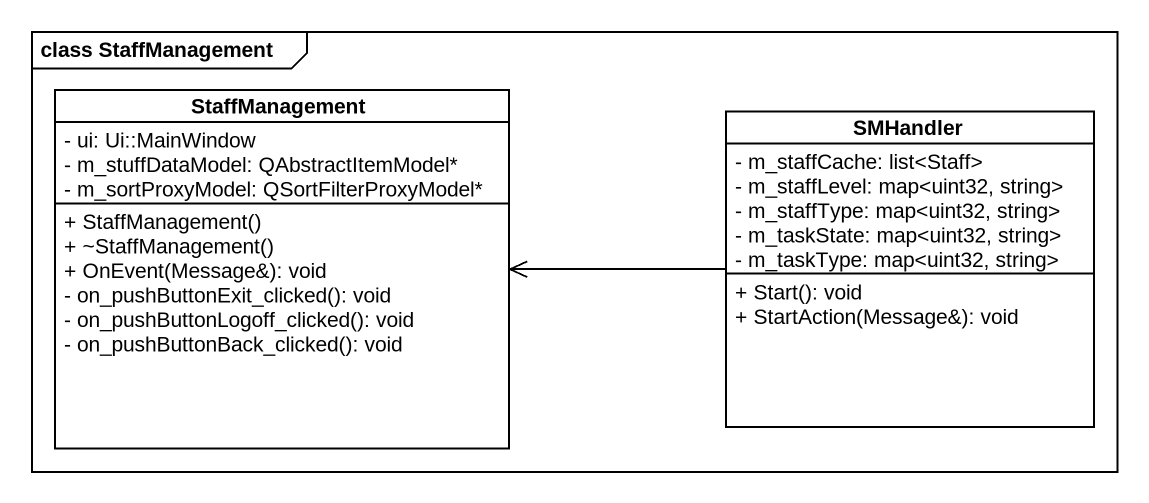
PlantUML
@startuml
mainframe class StaffManagement
hide circle
hide empty members
skinparam classAttributeIconSize 0
class StaffManagement {
  - ui: Ui::MainWindow
  - m_stuffDataModel: QAbstractItemModel*
  - m_sortProxyModel: QSortFilterProxyModel*
  + StaffManagement()
  + ~StaffManagement()
  + OnEvent(Message&): void
  - on_pushButtonExit_clicked(): void
  - on_pushButtonLogoff_clicked(): void
  - on_pushButtonBack_clicked(): void
}
class SMHandler {
  - m_staffCache: list<Staff>
  - m_staffLevel: map<uint32, string>
  - m_staffType: map<uint32, string>
  - m_taskState: map<uint32, string>
  - m_taskType: map<uint32, string>
  + Start(): void
  + StartAction(Message&): void
}
SMHandler -left-> StaffManagement
@enduml
